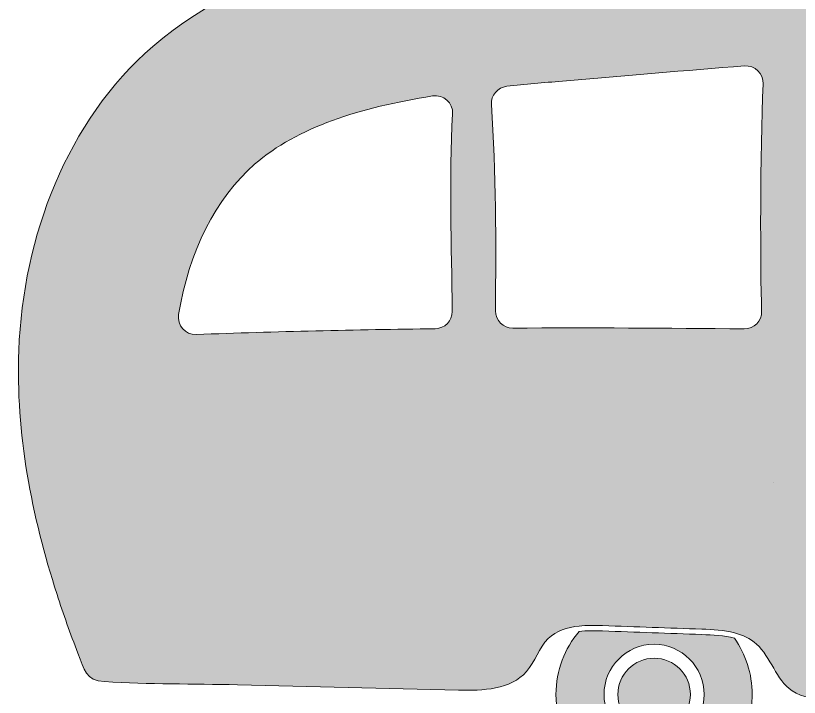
# Model space of a CAD drawing. Header units: inches. Extents: x 3.6 to 25.1, y -29.8 to -0.1.
# Drawn here: x 3.6 to 14.34, y -19.56 to -10.21 of the extents above; entities that cross this region are included whole.
import ezdxf

# ---------------------------------------------------------------- set-up
doc = ezdxf.new("R2010")
doc.units = ezdxf.units.IN
doc.header["$MEASUREMENT"] = 0
doc.layers.add('Layer 1', color=7, linetype='Continuous')

# ---------------------------------------------------------------- blocks, each defined once
blk = doc.blocks.new('block 24')
at = {"layer": 'Layer 1', "lineweight": 0}
for points, knots in [([(13.454, -18.752), (13.311, -18.715), (13.154, -18.707), (13.006, -18.701), (12.553, -18.684), (12.1, -18.668), (11.646, -18.652), (11.54, -18.648), (11.429, -18.646), (11.322, -18.659), (11.124, -18.891), (11.006, -19.193), (11.006, -19.523), (11.006, -20.267), (11.608, -20.869), (12.351, -20.869), (13.095, -20.869), (13.697, -20.267), (13.697, -19.523), (13.697, -19.236), (13.607, -18.97), (13.454, -18.752)], [0, 0, 0, 0, 1, 1, 1, 2, 2, 2, 3, 3, 3, 4, 4, 4, 5, 5, 5, 6, 6, 6, 7, 7, 7, 7]), ([(12.351, -20.212), (11.972, -20.212), (11.665, -19.903), (11.665, -19.523), (11.665, -19.144), (11.972, -18.835), (12.351, -18.835), (12.731, -18.835), (13.038, -19.144), (13.038, -19.523), (13.038, -19.903), (12.731, -20.212), (12.351, -20.212)], [0, 0, 0, 0, 1, 1, 1, 2, 2, 2, 3, 3, 3, 4, 4, 4, 4])]:
    blk.add_open_spline(points, degree=3, knots=knots, dxfattribs=at)
blk = doc.blocks.new('block 23')
at = {"layer": 'Layer 1', "lineweight": 0}
blk.add_open_spline([(12.352, -20.021), (12.077, -20.021), (11.854, -19.798), (11.854, -19.523), (11.854, -19.248), (12.077, -19.026), (12.352, -19.026), (12.627, -19.026), (12.849, -19.248), (12.849, -19.523), (12.849, -19.798), (12.627, -20.021), (12.352, -20.021)], degree=3, knots=[0, 0, 0, 0, 1, 1, 1, 2, 2, 2, 3, 3, 3, 4, 4, 4, 4], dxfattribs=at)
at = {"layer": 'Layer 1'}
blk.add_blockref('block 24', (0, 0), dxfattribs=at)
blk = doc.blocks.new('block 2')
at = {"layer": 'Layer 1', "true_color": 0xffffff}
h = blk.add_hatch(color=7, dxfattribs=at)
h.dxf.hatch_style = 2
edge = h.paths.add_edge_path()
edge.add_spline(control_points=[(13.454, -18.752), (13.311, -18.715), (13.154, -18.707), (13.006, -18.701), (12.553, -18.684), (12.1, -18.668), (11.646, -18.652), (11.54, -18.648), (11.429, -18.646), (11.322, -18.659), (11.124, -18.891), (11.006, -19.193), (11.006, -19.523), (11.006, -20.267), (11.608, -20.869), (12.351, -20.869), (13.095, -20.869), (13.697, -20.267), (13.697, -19.523), (13.697, -19.236), (13.607, -18.97), (13.454, -18.752)], knot_values=[0, 0, 0, 0, 1, 1, 1, 2, 2, 2, 3, 3, 3, 4, 4, 4, 5, 5, 5, 6, 6, 6, 7, 7, 7, 7], degree=3, periodic=1)
edge = h.paths.add_edge_path()
edge.add_spline(control_points=[(12.351, -20.212), (11.972, -20.212), (11.665, -19.903), (11.665, -19.523), (11.665, -19.144), (11.972, -18.835), (12.351, -18.835), (12.731, -18.835), (13.038, -19.144), (13.038, -19.523), (13.038, -19.903), (12.731, -20.212), (12.351, -20.212)], knot_values=[0, 0, 0, 0, 1, 1, 1, 2, 2, 2, 3, 3, 3, 4, 4, 4, 4], degree=3, periodic=1)
edge = h.paths.add_edge_path()
edge.add_spline(control_points=[(12.352, -20.021), (12.077, -20.021), (11.854, -19.798), (11.854, -19.523), (11.854, -19.248), (12.077, -19.026), (12.352, -19.026), (12.627, -19.026), (12.849, -19.248), (12.849, -19.523), (12.849, -19.798), (12.627, -20.021), (12.352, -20.021)], knot_values=[0, 0, 0, 0, 1, 1, 1, 2, 2, 2, 3, 3, 3, 4, 4, 4, 4], degree=3, periodic=1)
edge = h.paths.add_edge_path()
edge.add_spline(control_points=[(13.993, -16.613), (13.993, -16.613), (13.993, -16.613), (13.992, -16.612), (13.992, -16.612), (13.992, -16.612), (13.992, -16.612), (13.992, -16.612), (13.993, -16.613), (13.993, -16.613)], knot_values=[0, 0, 0, 0, 1, 1, 1, 2, 2, 2, 3, 3, 3, 3], degree=3, periodic=1)
h.paths.add_polyline_path([(15.127, -9.688), (15.127, -10.024), (15.453, -10.024), (15.453, -19.099), (18.389, -19.099), (18.389, -10.024), (18.652, -10.024), (18.652, -9.688)])
h.paths.add_polyline_path([(15.914, -15.208), (15.741, -15.208), (15.741, -14.213), (15.914, -14.213)])
edge = h.paths.add_edge_path()
edge.add_spline(control_points=[(24.928, -10.971), (24.853, -10.335), (24.684, -9.67), (24.229, -9.218), (24.084, -9.073), (23.92, -8.959), (23.742, -8.869), (23.199, -8.592), (22.531, -8.536), (21.907, -8.511), (18.238, -8.365), (14.568, -8.668), (10.91, -8.984), (8.989, -9.15), (6.932, -9.376), (5.475, -10.636), (4.294, -11.659), (3.698, -13.245), (3.638, -14.805), (3.595, -15.942), (3.814, -17.073), (4.162, -18.15), (4.249, -18.422), (4.345, -18.69), (4.448, -18.955), (4.538, -19.188), (4.554, -19.331), (4.813, -19.347), (5.42, -19.386), (6.032, -19.376), (6.638, -19.391), (7.649, -19.415), (8.659, -19.439), (9.669, -19.463), (10.003, -19.471), (10.382, -19.46), (10.601, -19.208), (10.72, -19.072), (10.77, -18.883), (10.899, -18.756), (11.011, -18.646), (11.162, -18.601), (11.322, -18.585), (11.429, -18.572), (11.54, -18.575), (11.646, -18.578), (12.1, -18.595), (12.553, -18.611), (13.006, -18.627), (13.154, -18.633), (13.311, -18.642), (13.454, -18.679), (13.566, -18.708), (13.67, -18.755), (13.757, -18.832), (13.958, -19.013), (14.019, -19.321), (14.244, -19.474), (14.389, -19.571), (14.573, -19.582), (14.747, -19.591), (17.688, -19.73), (20.629, -19.87), (23.569, -20.01), (23.995, -18.416), (24.353, -16.803), (24.645, -15.179), (24.893, -13.791), (25.092, -12.373), (24.928, -10.971)], knot_values=[0, 0, 0, 0, 1, 1, 1, 2, 2, 2, 3, 3, 3, 4, 4, 4, 5, 5, 5, 6, 6, 6, 7, 7, 7, 8, 8, 8, 9, 9, 9, 10, 10, 10, 11, 11, 11, 12, 12, 12, 13, 13, 13, 14, 14, 14, 15, 15, 15, 16, 16, 16, 17, 17, 17, 18, 18, 18, 19, 19, 19, 20, 20, 20, 21, 21, 21, 22, 22, 22, 23, 23, 23, 23], degree=3, periodic=1)
edge = h.paths.add_edge_path()
edge.add_spline(control_points=[(9.583, -14.269), (9.585, -14.399), (9.481, -14.506), (9.35, -14.507), (8.257, -14.521), (7.165, -14.546), (6.072, -14.587), (5.922, -14.593), (5.806, -14.46), (5.83, -14.312), (5.969, -13.457), (6.342, -12.711), (6.873, -12.251), (7.465, -11.738), (8.314, -11.477), (9.314, -11.315), (9.463, -11.291), (9.596, -11.41), (9.588, -11.56), (9.537, -12.458), (9.575, -13.366), (9.583, -14.269)], knot_values=[0, 0, 0, 0, 1, 1, 1, 2, 2, 2, 3, 3, 3, 4, 4, 4, 5, 5, 5, 6, 6, 6, 7, 7, 7, 7], degree=3, periodic=1)
edge = h.paths.add_edge_path()
edge.add_spline(control_points=[(13.826, -14.268), (13.83, -14.402), (13.722, -14.512), (13.587, -14.511), (12.529, -14.498), (11.471, -14.493), (10.414, -14.499), (10.282, -14.499), (10.175, -14.393), (10.176, -14.261), (10.183, -13.32), (10.186, -12.373), (10.12, -11.434), (10.112, -11.307), (10.205, -11.197), (10.331, -11.183), (10.579, -11.157), (10.834, -11.134), (11.094, -11.111), (11.961, -11.037), (12.79, -10.966), (13.592, -10.903), (13.733, -10.892), (13.852, -11.007), (13.846, -11.149), (13.804, -12.113), (13.808, -13.666), (13.826, -14.268)], knot_values=[0, 0, 0, 0, 1, 1, 1, 2, 2, 2, 3, 3, 3, 4, 4, 4, 5, 5, 5, 6, 6, 6, 7, 7, 7, 8, 8, 8, 9, 9, 9, 9], degree=3, periodic=1)
h.paths.add_polyline_path([(18.818, -10.191), (18.554, -10.191), (18.554, -19.265), (15.288, -19.265), (15.288, -10.191), (14.961, -10.191), (14.961, -9.522), (18.818, -9.522)])
edge = h.paths.add_edge_path()
edge.add_spline(control_points=[(22.595, -14.501), (22.576, -14.615), (22.477, -14.698), (22.362, -14.698), (22.362, -14.698), (21.798, -14.698), (21.798, -14.698), (21.077, -14.678), (20.357, -14.658), (19.636, -14.639), (19.513, -14.635), (19.413, -14.538), (19.407, -14.415), (19.343, -13.221), (19.269, -12.037), (19.294, -10.842), (19.297, -10.714), (19.401, -10.612), (19.529, -10.611), (19.668, -10.609), (19.807, -10.609), (19.946, -10.609), (20.589, -10.609), (21.22, -10.621), (21.822, -10.645), (21.991, -10.652), (22.131, -10.661), (22.248, -10.671), (22.538, -10.697), (22.772, -10.923), (22.806, -11.213), (22.806, -11.216), (22.807, -11.218), (22.807, -11.221), (22.921, -12.198), (22.809, -13.249), (22.595, -14.501)], knot_values=[0, 0, 0, 0, 1, 1, 1, 2, 2, 2, 3, 3, 3, 4, 4, 4, 5, 5, 5, 6, 6, 6, 7, 7, 7, 8, 8, 8, 9, 9, 9, 10, 10, 10, 11, 11, 11, 12, 12, 12, 12], degree=3, periodic=1)
at = {"layer": 'Layer 1', "lineweight": 0}
for points, knots in [([(24.928, -10.971), (24.853, -10.335), (24.684, -9.67), (24.229, -9.218), (24.084, -9.073), (23.92, -8.959), (23.742, -8.869), (23.199, -8.592), (22.531, -8.536), (21.907, -8.511), (18.238, -8.365), (14.568, -8.668), (10.91, -8.984), (8.989, -9.15), (6.932, -9.376), (5.475, -10.636), (4.294, -11.659), (3.698, -13.245), (3.638, -14.805), (3.595, -15.942), (3.814, -17.073), (4.162, -18.15), (4.249, -18.422), (4.345, -18.69), (4.448, -18.955), (4.538, -19.188), (4.554, -19.331), (4.813, -19.347), (5.42, -19.386), (6.032, -19.376), (6.638, -19.391), (7.649, -19.415), (8.659, -19.439), (9.669, -19.463), (10.003, -19.471), (10.382, -19.46), (10.601, -19.208), (10.72, -19.072), (10.77, -18.883), (10.899, -18.756), (11.011, -18.646), (11.162, -18.601), (11.322, -18.585), (11.429, -18.572), (11.54, -18.575), (11.646, -18.578), (12.1, -18.595), (12.553, -18.611), (13.006, -18.627), (13.154, -18.633), (13.311, -18.642), (13.454, -18.679), (13.566, -18.708), (13.67, -18.755), (13.757, -18.832), (13.958, -19.013), (14.019, -19.321), (14.244, -19.474), (14.389, -19.571), (14.573, -19.582), (14.747, -19.591), (17.688, -19.73), (20.629, -19.87), (23.569, -20.01), (23.995, -18.416), (24.353, -16.803), (24.645, -15.179), (24.893, -13.791), (25.092, -12.373), (24.928, -10.971)], [0, 0, 0, 0, 1, 1, 1, 2, 2, 2, 3, 3, 3, 4, 4, 4, 5, 5, 5, 6, 6, 6, 7, 7, 7, 8, 8, 8, 9, 9, 9, 10, 10, 10, 11, 11, 11, 12, 12, 12, 13, 13, 13, 14, 14, 14, 15, 15, 15, 16, 16, 16, 17, 17, 17, 18, 18, 18, 19, 19, 19, 20, 20, 20, 21, 21, 21, 22, 22, 22, 23, 23, 23, 23]), ([(13.826, -14.268), (13.83, -14.402), (13.722, -14.512), (13.587, -14.511), (12.529, -14.498), (11.471, -14.493), (10.414, -14.499), (10.282, -14.499), (10.175, -14.393), (10.176, -14.261), (10.183, -13.32), (10.186, -12.373), (10.12, -11.434), (10.112, -11.307), (10.205, -11.197), (10.331, -11.183), (10.579, -11.157), (10.834, -11.134), (11.094, -11.111), (11.961, -11.037), (12.79, -10.966), (13.592, -10.903), (13.733, -10.892), (13.852, -11.007), (13.846, -11.149), (13.804, -12.113), (13.808, -13.666), (13.826, -14.268)], [0, 0, 0, 0, 1, 1, 1, 2, 2, 2, 3, 3, 3, 4, 4, 4, 5, 5, 5, 6, 6, 6, 7, 7, 7, 8, 8, 8, 9, 9, 9, 9]), ([(9.583, -14.269), (9.585, -14.399), (9.481, -14.506), (9.35, -14.507), (8.257, -14.521), (7.165, -14.546), (6.072, -14.587), (5.922, -14.593), (5.806, -14.46), (5.83, -14.312), (5.969, -13.457), (6.342, -12.711), (6.873, -12.251), (7.465, -11.738), (8.314, -11.477), (9.314, -11.315), (9.463, -11.291), (9.596, -11.41), (9.588, -11.56), (9.537, -12.458), (9.575, -13.366), (9.583, -14.269)], [0, 0, 0, 0, 1, 1, 1, 2, 2, 2, 3, 3, 3, 4, 4, 4, 5, 5, 5, 6, 6, 6, 7, 7, 7, 7]), ([(13.993, -16.613), (13.993, -16.613), (13.993, -16.613), (13.992, -16.612), (13.992, -16.612), (13.992, -16.612), (13.992, -16.612), (13.992, -16.612), (13.993, -16.613), (13.993, -16.613)], [0, 0, 0, 0, 1, 1, 1, 2, 2, 2, 3, 3, 3, 3])]:
    blk.add_open_spline(points, degree=3, knots=knots, dxfattribs=at)
at = {"layer": 'Layer 1'}
blk.add_blockref('block 23', (0, 0), dxfattribs=at)

msp = doc.modelspace()

# ---------------------------------------------------------------- block references
at = {"layer": 'Layer 1'}
msp.add_blockref('block 2', (0, 0), dxfattribs=at)

doc.saveas('drawing.dxf')
